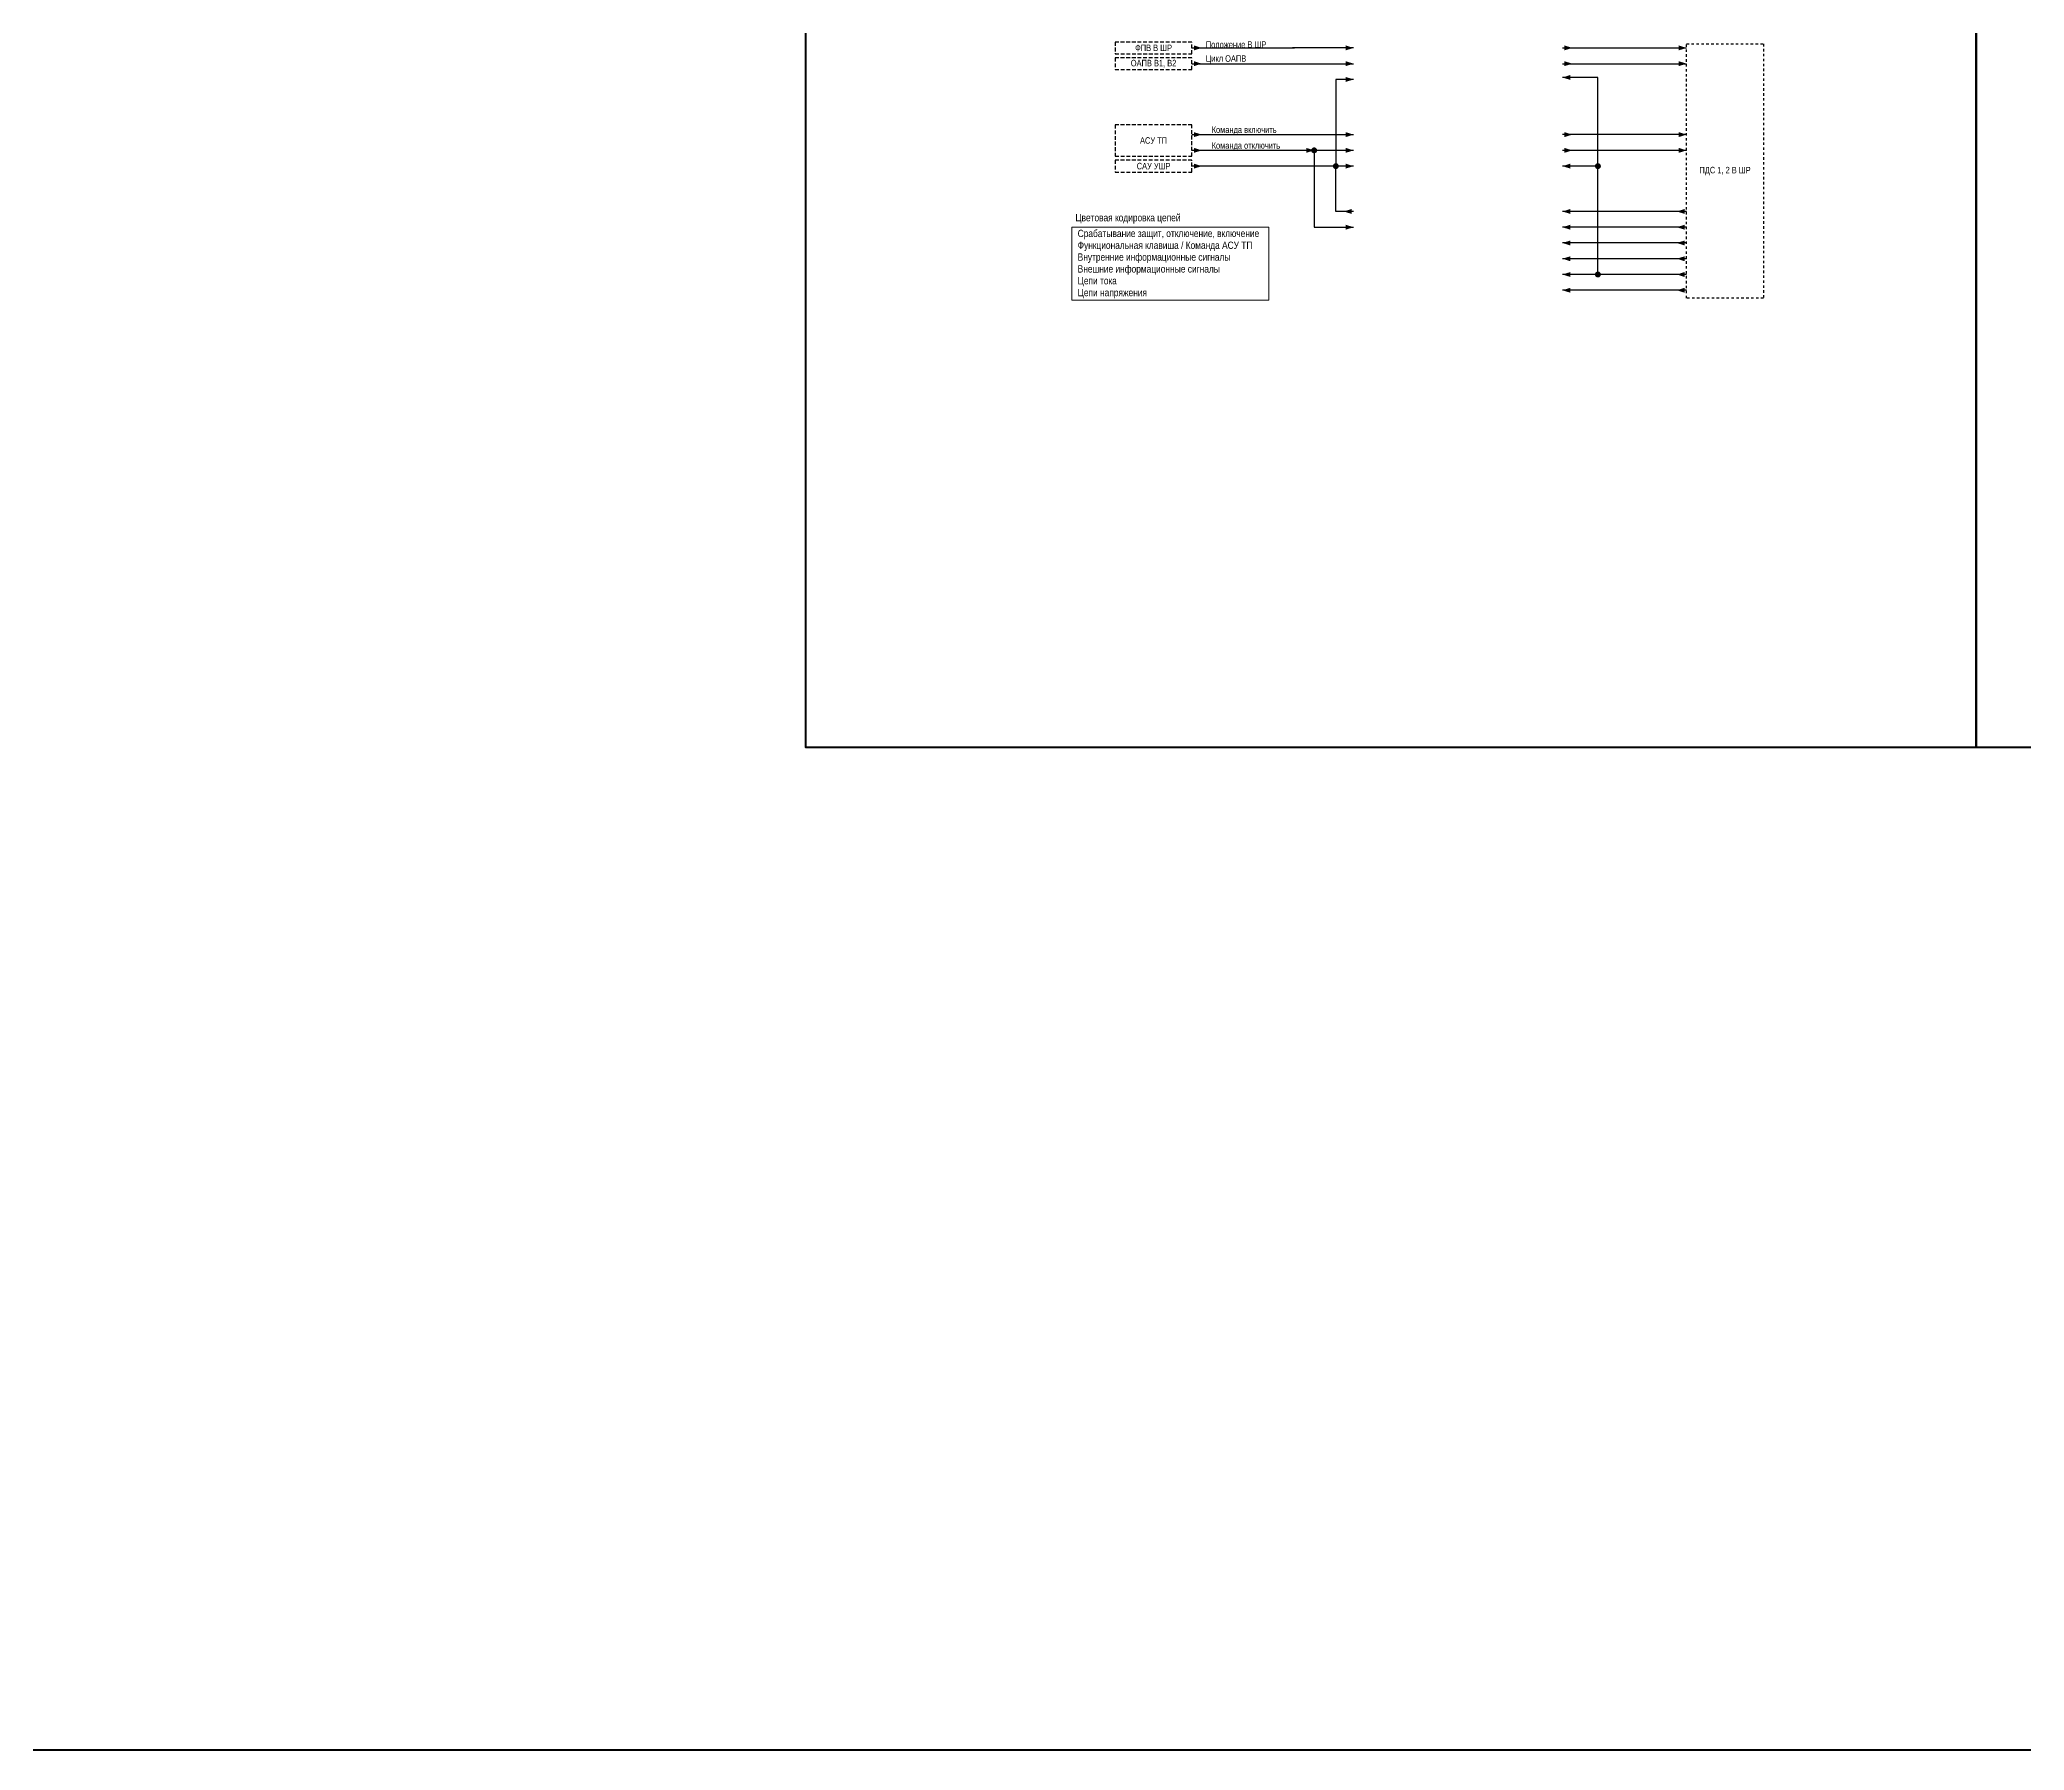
# Model space of a CAD drawing. Header units: millimetres. Extents: x 25558 to 49929, y 1902 to 19390.
# Drawn here: x 27722 to 28729, y 1902 to 2770 of the extents above; entities that cross this region are included whole.
import ezdxf
from ezdxf.enums import TextEntityAlignment as Align

# ---------------------------------------------------------------- set-up
doc = ezdxf.new("R2010")
doc.units = ezdxf.units.MM
doc.linetypes.add('JIS_02_1.2', pattern=[2.5, 1.25, -1.25])
doc.linetypes.add('штриховая2', pattern=[9.525, 6.35, -3.175])
for name, color, linetype, lineweight in [('Основная', 7, 'Continuous', 30), ('Отключение_включение', 1, 'Continuous', 30), ('Тонкая', 7, 'Continuous', 5), ('Цепи внешние', 84, 'Continuous', 30), ('Цепи внутренние', 5, 'Continuous', 30), ('Цепи ТН', 200, 'Continuous', 30), ('Цепи ТТ', 23, 'Continuous', 30), ('Цепь - ФК и АСУ', 132, 'Continuous', 30)]:
    doc.layers.add(name, color=color, linetype=linetype, lineweight=lineweight)
doc.styles.add('Narrow', font='ARIALN.TTF')

# ---------------------------------------------------------------- blocks, each defined once
blk = doc.blocks.new('Point')
at = {"layer": 'Основная', "color": 0, "const_width": 1.5}
blk.add_lwpolyline([(-0.75, 0, 1), (0.75, 0, 1)], format="xyb", close=True, dxfattribs=at)

msp = doc.modelspace()

# ---------------------------------------------------------------- linework, layer by layer
at = {"layer": 'Отключение_включение', "ltscale": 0.3}
for p, q in [((28495, 2766), (28558, 2766)), ((28495, 2758), (28558, 2758)), ((28389, 2714), (28307, 2714))]:
    msp.add_line(p, q, dxfattribs=at)
at = {"layer": 'Отключение_включение'}
for p, q in [((28558, 2722), (28495, 2722)), ((28369, 2714), (28369, 2675)), ((28558, 2714), (28495, 2714)), ((28369, 2675), (28389, 2675))]:
    msp.add_line(p, q, dxfattribs=at)
at = {"layer": 'Отключение_включение', "ltscale": 0.3}
for points in [[(28500, 2766, 0, 2.5, 0), (28496, 2766, 0, 0, 0)], [(28500, 2758, 0, 2.5, 0), (28496, 2758, 0, 0, 0)], [(28312, 2722, 0, 2.5, 0), (28308, 2722, 0, 0, 0)], [(28389, 2722, 0, 2.5, 0), (28385, 2722, 0, 0, 0)], [(28312, 2714, 0, 2.5, 0), (28308, 2714, 0, 0, 0)], [(28369, 2714, 0, 2.5, 0), (28365, 2714, 0, 0, 0)], [(28389, 2714, 0, 2.5, 0), (28385, 2714, 0, 0, 0)]]:
    msp.add_lwpolyline(points, format="xyseb", dxfattribs=at)
at = {"layer": 'Отключение_включение'}
for points in [[(28558, 2766, 0, 2.5, 0), (28554, 2766, 0, 0, 0)], [(28558, 2758, 0, 2.5, 0), (28554, 2758, 0, 0, 0)], [(28500, 2722, 0, 2.5, 0), (28496, 2722, 0, 0, 0)], [(28558, 2722, 0, 2.5, 0), (28554, 2722, 0, 0, 0)], [(28500, 2714, 0, 2.5, 0), (28496, 2714, 0, 0, 0)], [(28558, 2714, 0, 2.5, 0), (28554, 2714, 0, 0, 0)], [(28389, 2675, 0, 2.5, 0), (28385, 2675, 0, 0, 0)]]:
    msp.add_lwpolyline(points, format="xyseb", dxfattribs=at)
at = {"layer": 'Отключение_включение', "ltscale": 0.3}
msp.add_lwpolyline([(28307, 2722), (28389, 2722)], dxfattribs=at)
at = {"layer": 'Тонкая', "lineweight": 50}
msp.add_lwpolyline([(25708, 5132), (36985, 5132), (36985, 1902), (25708, 1902)], close=True, dxfattribs=at)
at = {"layer": 'Тонкая', "color": 3, "lineweight": 50}
for points in [[(28705, 2411), (28111, 2411), (28111, 3251), (28705, 3251)], [(29299, 2411), (28705, 2411), (28705, 3251), (29299, 3251)]]:
    msp.add_lwpolyline(points, close=True, dxfattribs=at)
at = {"layer": 'Тонкая', "ltscale": 0.3}
msp.add_lwpolyline([(28246, 2675), (28346, 2675), (28346, 2638), (28246, 2638)], close=True, dxfattribs=at)
at = {"layer": 'Цепи внешние', "ltscale": 0.3}
for p, q in [((28380, 2750), (28380, 2706)), ((28389, 2750), (28380, 2750)), ((28513, 2751), (28495, 2751)), ((28513, 2651), (28513, 2751)), ((28380, 2706), (28307, 2706)), ((28389, 2706), (28380, 2706)), ((28513, 2706), (28495, 2706))]:
    msp.add_line(p, q, dxfattribs=at)
at = {"layer": 'Цепи внешние', "linetype": 'штриховая2', "ltscale": 0.3}
for points in [[(28307, 2761), (28268, 2761), (28268, 2755), (28307, 2755)], [(28307, 2727), (28268, 2727), (28268, 2711), (28307, 2711)], [(28307, 2709), (28268, 2709), (28268, 2703), (28307, 2703)]]:
    msp.add_lwpolyline(points, close=True, dxfattribs=at)
at = {"layer": 'Цепи внешние', "linetype": 'JIS_02_1.2'}
msp.add_lwpolyline([(28558, 2768), (28597, 2768), (28597, 2639), (28558, 2639)], close=True, dxfattribs=at)
at = {"layer": 'Цепи внешние', "ltscale": 0.3}
for points in [[(28312, 2758, 0, 2.5, 0), (28308, 2758, 0, 0, 0)], [(28389, 2758, 0, 2.5, 0), (28385, 2758, 0, 0, 0)], [(28389, 2750, 0, 2.5, 0), (28385, 2750, 0, 0, 0)], [(28495, 2751, 0, 2.5, 0), (28499, 2751, 0, 0, 0)], [(28312, 2706, 0, 2.5, 0), (28308, 2706, 0, 0, 0)], [(28389, 2706, 0, 2.5, 0), (28385, 2706, 0, 0, 0)], [(28495, 2706, 0, 2.5, 0), (28499, 2706, 0, 0, 0)], [(28495, 2683, 0, 2.5, 0), (28499, 2683, 0, 0, 0)], [(28553, 2683, 0, 2.5, 0), (28557, 2683, 0, 0, 0)], [(28495, 2675, 0, 2.5, 0), (28499, 2675, 0, 0, 0)], [(28553, 2675, 0, 2.5, 0), (28557, 2675, 0, 0, 0)], [(28495, 2667, 0, 2.5, 0), (28499, 2667, 0, 0, 0)], [(28495, 2659, 0, 2.5, 0), (28499, 2659, 0, 0, 0)], [(28553, 2667, 0, 2.5, 0), (28557, 2667, 0, 0, 0)], [(28553, 2659, 0, 2.5, 0), (28557, 2659, 0, 0, 0)], [(28495, 2651, 0, 2.5, 0), (28499, 2651, 0, 0, 0)], [(28553, 2651, 0, 2.5, 0), (28557, 2651, 0, 0, 0)], [(28495, 2643, 0, 2.5, 0), (28499, 2643, 0, 0, 0)], [(28553, 2643, 0, 2.5, 0), (28557, 2643, 0, 0, 0)]]:
    msp.add_lwpolyline(points, format="xyseb", dxfattribs=at)
at = {"layer": 'Цепи внешние'}
for points in [[(28307, 2758), (28389, 2758)], [(28558, 2643), (28495, 2643)]]:
    msp.add_lwpolyline(points, dxfattribs=at)
at = {"layer": 'Цепи внешние', "ltscale": 0.3}
for points in [[(28558, 2683), (28495, 2683)], [(28558, 2675), (28495, 2675)], [(28558, 2667), (28495, 2667)], [(28558, 2659), (28495, 2659)], [(28558, 2651), (28495, 2651)]]:
    msp.add_lwpolyline(points, dxfattribs=at)
at = {"layer": 'Цепи внутренние'}
for p, q in [((28307, 2766), (28359, 2766)), ((28389, 2766), (28358, 2766))]:
    msp.add_line(p, q, dxfattribs=at)
at = {"layer": 'Цепи внутренние', "linetype": 'штриховая2', "ltscale": 0.3}
msp.add_lwpolyline([(28307, 2769), (28268, 2769), (28268, 2763), (28307, 2763)], close=True, dxfattribs=at)
at = {"layer": 'Цепи внутренние'}
for points in [[(28312, 2766, 0, 2.5, 0), (28308, 2766, 0, 0, 0)], [(28389, 2766, 0, 2.5, 0), (28385, 2766, 0, 0, 0)]]:
    msp.add_lwpolyline(points, format="xyseb", dxfattribs=at)
at = {"layer": 'Цепи внутренние', "ltscale": 0.3}
for points in [[(28380, 2683), (28380, 2706)], [(28389, 2683), (28380, 2683)]]:
    msp.add_lwpolyline(points, dxfattribs=at)
msp.add_lwpolyline([(28384, 2683, 0, 2.5, 0), (28388, 2683, 0, 0, 0)], format="xyseb", dxfattribs=at)

# ---------------------------------------------------------------- block references
at = {"layer": 'Отключение_включение'}
msp.add_blockref('Point', (28369, 2714), dxfattribs=at)
at = {"layer": 'Цепи внешние', "ltscale": 0.3}
for p in [(28380, 2706), (28513, 2706), (28513, 2651)]:
    msp.add_blockref('Point', p, dxfattribs=at)

# ---------------------------------------------------------------- texts
at = {"layer": 'Основная', "style": 'Narrow'}
msp.add_text('Цветовая кодировка цепей', height=3.7, dxfattribs=at).set_placement((28274.5, 2678), align=Align.CENTER)
at = {"layer": 'Основная', "char_height": 3.3, "style": 'Narrow'}
for s, insert, width, attachment_point in [('ОАПВ В1, В2', (28287.5, 2758), 39, 5), ('ФПВ В ШР', (28287.5, 2766), 39, 5), ('Положение В ШР', (28314, 2766), 65, 7), ('Цикл ОАПВ ', (28314, 2758), 91, 7), ('АСУ ТП', (28287.5, 2719), 39, 5), ('Команда включить', (28317, 2724), 71, 4), ('Команда отключить', (28317, 2716), 71, 4), ('САУ УШР', (28287.5, 2706), 39, 5), ('ПДС 1, 2 В ШР', (28577.5, 2703.5), 39, 5)]:
    msp.add_mtext(s, dxfattribs=dict(at, insert=insert, width=width, attachment_point=attachment_point))
at = {"layer": 'Отключение_включение', "style": 'Narrow'}
msp.add_text('Срабатывание защит, отключение, включение', height=3.7, dxfattribs=at).set_placement((28249, 2670))
at = {"layer": 'Цепи внешние', "style": 'Narrow'}
msp.add_text('Внешние информационные сигналы', height=3.7, dxfattribs=at).set_placement((28249, 2652))
at = {"layer": 'Цепи внутренние', "style": 'Narrow'}
msp.add_text('Внутренние информационные сигналы', height=3.7, dxfattribs=at).set_placement((28249, 2658))
at = {"layer": 'Цепи ТН', "style": 'Narrow'}
msp.add_text('Цепи напряжения', height=3.7, dxfattribs=at).set_placement((28249, 2640))
at = {"layer": 'Цепи ТТ', "style": 'Narrow'}
msp.add_text('Цепи тока', height=3.7, dxfattribs=at).set_placement((28249, 2646))
at = {"layer": 'Цепь - ФК и АСУ', "style": 'Narrow'}
msp.add_text('Функциональная клавиша / Команда АСУ ТП', height=3.7, dxfattribs=at).set_placement((28249, 2664))

doc.saveas('drawing.dxf')
